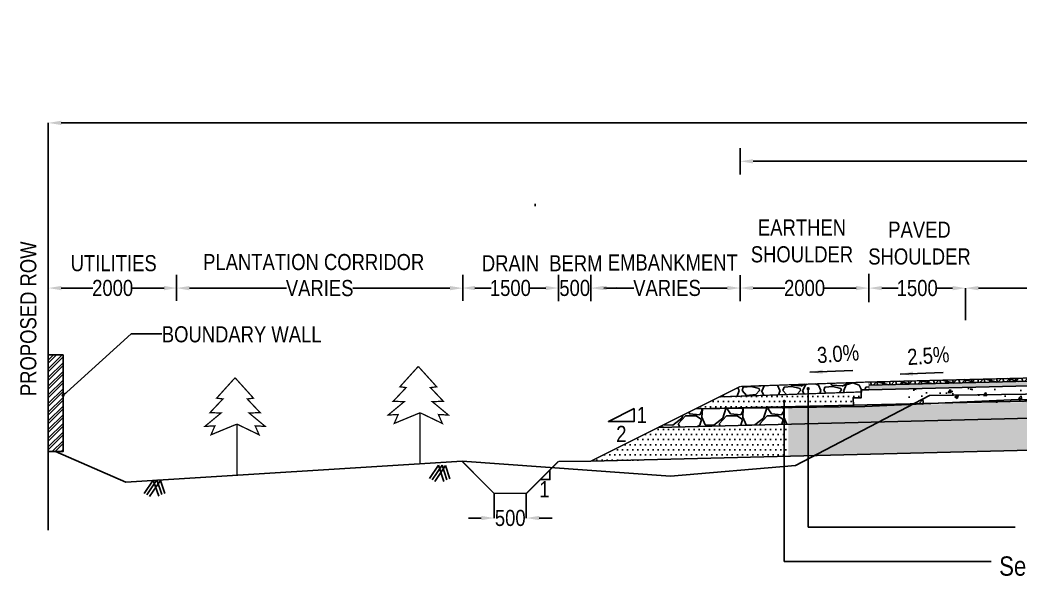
# Model space of a CAD drawing. Header units: millimetres. Extents: x 207528 to 778454, y -364692 to 101323.
# Drawn here: x 315360 to 330897, y 53412 to 62049 of the extents above; entities that cross this region are included whole.
import ezdxf

# ---------------------------------------------------------------- set-up
doc = ezdxf.new("R2010")
doc.units = ezdxf.units.MM
for name, color, linetype in [('Dim', 253, 'Continuous'), ('Dimension', 253, 'Continuous'), ('hatch', 253, 'Continuous'), ('Proposed ROW', 241, 'MNEW')]:
    doc.layers.add(name, color=color, linetype=linetype)
doc.styles.add('Arin', font='ARIALN.TTF')
doc.styles.add('DIM', font='ARIALN.TTF', dxfattribs={"height": 250})
doc.styles.get("Standard").update_dxf_attribs({"font": 'arial.ttf'})
doc.styles.add('STRIP PLAN STYLE', font='ARIALN.TTF')
doc.linetypes.add('MNEW', pattern='A,26.152623,-1.048632,["PROW",Standard,S=1.75,R=0,X=0,Y=-0.975095],-7.693777,26.152623', length=61.047655)
doc.dimstyles.new('DIM', dxfattribs={"dimtxt": 250, "dimasz": 200, "dimexe": 0.18, "dimexo": 0.0625, "dimgap": 0.09, "dimtad": 0, "dimtih": 1, "dimtoh": 1, "dimdec": 0, "dimzin": 0, "dimdsep": 46, "dimtxsty": 'DIM', "dimcen": 0.09, "dimclrd": 256, "dimclrt": 7, "dimadec": 0, "dimazin": 0, "dimtfac": 1, "dimtdec": 0, "dimtofl": 0, "dimtmove": 0, "dimatfit": 3, "dimfxl": 1, "dimtolj": 1, "dimtzin": 0, "dimarcsym": 0})
doc.dimstyles.new('new', dxfattribs={"dimtxt": 150, "dimasz": 150, "dimexe": 100, "dimexo": 0.1, "dimgap": 0.09, "dimtad": 0, "dimtih": 1, "dimtoh": 1, "dimdec": 0, "dimzin": 0, "dimdsep": 46, "dimtxsty": 'DIM', "dimcen": 0.09, "dimclrd": 256, "dimclrt": 252, "dimadec": 0, "dimazin": 0, "dimtfac": 1, "dimtdec": 0, "dimtofl": 0, "dimtmove": 0, "dimatfit": 3, "dimfxl": 1, "dimtolj": 1, "dimtzin": 0, "dimlwd": -1, "dimarcsym": 0})

# ---------------------------------------------------------------- blocks, each defined once
blk = doc.blocks.new('*D20')
at = {"layer": 'Defpoints', "color": 0, "transparency": 16777216}
for p in [(360800, 60450), (360800, 58331), (315800, 58212)]:
    blk.add_point(p, dxfattribs=at)
at = {"layer": 'Dim', "color": 0, "lineweight": -2, "transparency": 16777216}
for p, q in [((315800, 58212), (315800, 60450)), ((360800, 58331), (360800, 60450))]:
    blk.add_line(p, q, dxfattribs=at)
at = {"layer": 'Dim', "lineweight": -2, "transparency": 16777216}
for p, q in [((316000, 60450), (334627, 60450)), ((360600, 60450), (341973, 60450))]:
    blk.add_line(p, q, dxfattribs=at)
at = {"layer": 'Dim', "transparency": 16777216}
for points in [[(316000, 60484), (316000, 60417), (315800, 60450)], [(360600, 60484), (360600, 60417), (360800, 60450)]]:
    blk.add_solid(points, dxfattribs=at)
at = {"layer": 'Dim', "color": 7, "transparency": 16777216, "insert": (338300, 60450), "char_height": 400, "attachment_point": 5, "style": 'STRIP PLAN STYLE'}
blk.add_mtext('\\A1;PROPOSED RIGHT OF WAY (45m)', dxfattribs=at)
blk = doc.blocks.new('*D25')
at = {"layer": 'Defpoints', "color": 0, "transparency": 16777216}
for p in [(350050, 59854), (326550, 56467), (350050, 56467)]:
    blk.add_point(p, dxfattribs=at)
at = {"layer": 'Dim', "color": 0, "lineweight": -2, "transparency": 16777216}
for p, q in [((326550, 59852), (326550, 59854)), ((350050, 59852), (350050, 59854))]:
    blk.add_line(p, q, dxfattribs=at)
at = {"layer": 'Dim', "lineweight": -2, "transparency": 16777216}
for p, q in [((326750, 59854), (337912, 59854)), ((349850, 59854), (338687, 59854))]:
    blk.add_line(p, q, dxfattribs=at)
at = {"layer": 'Dim', "transparency": 16777216}
for points in [[(326750, 59887), (326750, 59820), (326550, 59854)], [(349850, 59887), (349850, 59820), (350050, 59854)]]:
    blk.add_solid(points, dxfattribs=at)
at = {"layer": 'Dim', "color": 7, "transparency": 16777216, "insert": (338300, 59854), "char_height": 250, "attachment_point": 5, "style": 'DIM'}
blk.add_mtext('\\A1;23500', dxfattribs=at)
blk = doc.blocks.new('*D16')
at = {"layer": 'Defpoints', "color": 0, "transparency": 16777216}
for p in [(328550, 57884), (328550, 57884), (330050, 57883)]:
    blk.add_point(p, dxfattribs=at)
at = {"layer": 'Dim', "color": 0, "lineweight": -2, "transparency": 16777216}
for p, q in [((328550, 57884), (328550, 57884)), ((330050, 57883), (330050, 57883))]:
    blk.add_line(p, q, dxfattribs=at)
at = {"layer": 'Dim', "lineweight": -2, "transparency": 16777216}
for p, q in [((328750, 57884), (329004, 57884)), ((329850, 57883), (329596, 57884))]:
    blk.add_line(p, q, dxfattribs=at)
at = {"layer": 'Dim', "transparency": 16777216}
for points in [[(328750, 57917), (328750, 57851), (328550, 57884)], [(329850, 57917), (329850, 57850), (330050, 57883)]]:
    blk.add_solid(points, dxfattribs=at)
at = {"layer": 'Dim', "color": 7, "transparency": 16777216, "insert": (329300, 57884), "char_height": 250, "attachment_point": 5, "style": 'DIM'}
blk.add_mtext('\\A1;1500', dxfattribs=at)
blk = doc.blocks.new('*D17')
at = {"layer": 'Defpoints', "color": 0, "transparency": 16777216}
for p in [(326550, 57885), (326550, 57885), (328550, 57884)]:
    blk.add_point(p, dxfattribs=at)
at = {"layer": 'Dim', "color": 0, "lineweight": -2, "transparency": 16777216}
for p, q in [((326550, 57885), (326550, 57885)), ((328550, 57884), (328550, 57884))]:
    blk.add_line(p, q, dxfattribs=at)
at = {"layer": 'Dim', "lineweight": -2, "transparency": 16777216}
for p, q in [((326750, 57885), (327242, 57885)), ((328350, 57884), (327857, 57884))]:
    blk.add_line(p, q, dxfattribs=at)
at = {"layer": 'Dim', "transparency": 16777216}
for points in [[(326750, 57918), (326750, 57852), (326550, 57885)], [(328350, 57918), (328350, 57851), (328550, 57884)]]:
    blk.add_solid(points, dxfattribs=at)
at = {"layer": 'Dim', "color": 7, "transparency": 16777216, "insert": (327550, 57885), "char_height": 250, "attachment_point": 5, "style": 'DIM'}
blk.add_mtext('\\A1;2000', dxfattribs=at)
blk = doc.blocks.new('*D18')
at = {"layer": 'Defpoints', "color": 0, "transparency": 16777216}
for p in [(330050, 57883), (330050, 57386), (337050, 57424)]:
    blk.add_point(p, dxfattribs=at)
at = {"layer": 'Dim', "color": 0, "lineweight": -2, "transparency": 16777216}
for p, q in [((330050, 57386), (330050, 57883)), ((337050, 57424), (337050, 57883))]:
    blk.add_line(p, q, dxfattribs=at)
at = {"layer": 'Dim', "lineweight": -2, "transparency": 16777216}
for p, q in [((330250, 57883), (333245, 57883)), ((336850, 57883), (333855, 57883))]:
    blk.add_line(p, q, dxfattribs=at)
at = {"layer": 'Dim', "transparency": 16777216}
for points in [[(330250, 57917), (330250, 57850), (330050, 57883)], [(336850, 57917), (336850, 57850), (337050, 57883)]]:
    blk.add_solid(points, dxfattribs=at)
at = {"layer": 'Dim', "color": 7, "transparency": 16777216, "insert": (333550, 57883), "char_height": 250, "attachment_point": 5, "style": 'DIM'}
blk.add_mtext('\\A1;7000', dxfattribs=at)
blk = doc.blocks.new('*D26')
at = {"layer": 'Defpoints', "color": 0, "transparency": 16777216}
for p in [(322727, 54694), (323227, 54694), (323227, 54312)]:
    blk.add_point(p, dxfattribs=at)
at = {"layer": 'Dim', "color": 0, "lineweight": -2, "transparency": 16777216}
for p, q in [((322727, 54694), (322727, 54312)), ((323227, 54694), (323227, 54312))]:
    blk.add_line(p, q, dxfattribs=at)
at = {"layer": 'Dim', "lineweight": -2, "transparency": 16777216}
for p, q in [((322527, 54312), (322327, 54312)), ((323427, 54312), (323627, 54312))]:
    blk.add_line(p, q, dxfattribs=at)
at = {"layer": 'Dim', "transparency": 16777216}
for points in [[(322527, 54346), (322527, 54279), (322727, 54312)], [(323427, 54346), (323427, 54279), (323227, 54312)]]:
    blk.add_solid(points, dxfattribs=at)
at = {"layer": 'Dim', "color": 7, "transparency": 16777216, "insert": (322977, 54312), "char_height": 250, "attachment_point": 5, "style": 'DIM'}
blk.add_mtext('\\A1;500', dxfattribs=at)
blk = doc.blocks.new('*D27')
at = {"layer": 'Defpoints', "color": 0, "transparency": 16777216}
for p in [(315800, 57885), (315800, 57885), (317800, 57885)]:
    blk.add_point(p, dxfattribs=at)
at = {"layer": 'Dim', "color": 0, "lineweight": -2, "transparency": 16777216}
for p, q in [((315800, 57885), (315800, 57885)), ((317800, 57885), (317800, 57885))]:
    blk.add_line(p, q, dxfattribs=at)
at = {"layer": 'Dim', "lineweight": -2, "transparency": 16777216}
for p, q in [((316000, 57885), (316492, 57885)), ((317600, 57885), (317107, 57885))]:
    blk.add_line(p, q, dxfattribs=at)
at = {"layer": 'Dim', "transparency": 16777216}
for points in [[(316000, 57918), (316000, 57851), (315800, 57885)], [(317600, 57918), (317600, 57851), (317800, 57885)]]:
    blk.add_solid(points, dxfattribs=at)
at = {"layer": 'Dim', "color": 7, "transparency": 16777216, "insert": (316800, 57885), "char_height": 250, "attachment_point": 5, "style": 'DIM'}
blk.add_mtext('\\A1;2000', dxfattribs=at)
blk = doc.blocks.new('*D28')
at = {"layer": 'Defpoints', "color": 0, "transparency": 16777216}
for p in [(317792, 57884), (317792, 57884), (322240, 57883)]:
    blk.add_point(p, dxfattribs=at)
at = {"layer": 'Dim', "color": 0, "lineweight": -2, "transparency": 16777216}
for p, q in [((317792, 57884), (317792, 57884)), ((322240, 57883), (322240, 57883))]:
    blk.add_line(p, q, dxfattribs=at)
at = {"layer": 'Dim', "lineweight": -2, "transparency": 16777216}
for p, q in [((317992, 57884), (319499, 57883)), ((322040, 57883), (320533, 57883))]:
    blk.add_line(p, q, dxfattribs=at)
at = {"layer": 'Dim', "transparency": 16777216}
for points in [[(317992, 57917), (317992, 57850), (317792, 57884)], [(322040, 57917), (322040, 57850), (322240, 57883)]]:
    blk.add_solid(points, dxfattribs=at)
at = {"layer": 'Dim', "color": 7, "transparency": 16777216, "insert": (320016, 57883), "char_height": 250, "attachment_point": 5, "style": 'DIM'}
blk.add_mtext('\\A1;VARIES', dxfattribs=at)
blk = doc.blocks.new('*D142')
at = {"layer": 'Defpoints', "color": 0, "transparency": 16777216}
for p in [(322229, 57885), (322229, 57885), (323729, 57885)]:
    blk.add_point(p, dxfattribs=at)
at = {"layer": 'Dim', "color": 0, "lineweight": -2, "transparency": 16777216}
for p, q in [((322229, 57885), (322229, 57885)), ((323729, 57885), (323729, 57885))]:
    blk.add_line(p, q, dxfattribs=at)
at = {"layer": 'Dim', "lineweight": -2, "transparency": 16777216}
for p, q in [((322429, 57885), (322682, 57885)), ((323529, 57885), (323275, 57885))]:
    blk.add_line(p, q, dxfattribs=at)
at = {"layer": 'Dim', "transparency": 16777216}
for points in [[(322429, 57918), (322429, 57852), (322229, 57885)], [(323529, 57918), (323529, 57852), (323729, 57885)]]:
    blk.add_solid(points, dxfattribs=at)
at = {"layer": 'Dim', "color": 7, "transparency": 16777216, "insert": (322979, 57885), "char_height": 250, "attachment_point": 5, "style": 'DIM'}
blk.add_mtext('\\A1;1500', dxfattribs=at)
blk = doc.blocks.new('*D143')
at = {"layer": 'Defpoints', "color": 0, "transparency": 16777216}
for p in [(324275, 57885), (324275, 57885), (326550, 57885)]:
    blk.add_point(p, dxfattribs=at)
at = {"layer": 'Dim', "color": 0, "lineweight": -2, "transparency": 16777216}
for p, q in [((324275, 57885), (324275, 57885)), ((326550, 57885), (326550, 57885))]:
    blk.add_line(p, q, dxfattribs=at)
at = {"layer": 'Dim', "lineweight": -2, "transparency": 16777216}
for p, q in [((324475, 57885), (324895, 57885)), ((326350, 57885), (325930, 57885))]:
    blk.add_line(p, q, dxfattribs=at)
at = {"layer": 'Dim', "transparency": 16777216}
for points in [[(324475, 57918), (324475, 57852), (324275, 57885)], [(326350, 57918), (326350, 57852), (326550, 57885)]]:
    blk.add_solid(points, dxfattribs=at)
at = {"layer": 'Dim', "color": 7, "transparency": 16777216, "insert": (325413, 57885), "char_height": 250, "attachment_point": 5, "style": 'DIM'}
blk.add_mtext('\\A1;VARIES', dxfattribs=at)
blk = doc.blocks.new('*D144')
at = {"layer": 'Defpoints', "color": 0, "transparency": 16777216}
for p in [(323729, 57885), (324229, 57885), (324229, 57885)]:
    blk.add_point(p, dxfattribs=at)
at = {"layer": 'Dimension', "lineweight": -2, "transparency": 16777216}
for p, q in [((323529, 57885), (323329, 57885)), ((324429, 57885), (324629, 57886))]:
    blk.add_line(p, q, dxfattribs=at)
at = {"layer": 'Dimension', "color": 0, "lineweight": -2, "transparency": 16777216}
for p, q in [((323729, 57885), (323729, 57885)), ((324229, 57885), (324229, 57885))]:
    blk.add_line(p, q, dxfattribs=at)
at = {"layer": 'Dimension', "transparency": 16777216}
for points in [[(323529, 57918), (323529, 57852), (323729, 57885)], [(324429, 57919), (324429, 57852), (324229, 57885)]]:
    blk.add_solid(points, dxfattribs=at)
at = {"layer": 'Dimension', "color": 7, "transparency": 16777216, "insert": (323979, 57885), "char_height": 250, "attachment_point": 5, "style": 'DIM'}
blk.add_mtext('\\A1;500', dxfattribs=at)

msp = doc.modelspace()

# ---------------------------------------------------------------- hatches: boundary and pattern name
h = msp.add_hatch()
h.set_pattern_fill('GOST_GLASS', color=41, scale=5)
h.set_pattern_definition([(45, (260451.31, -10980.428), (42.426407, -4e-15), [25, -35]), (45, (260461.917, -10980.428), (42.426407, -4e-15), [10, -50]), (45, (260451.31, -10969.822), (42.426407, -4e-15), [10, -50])])
h.paths.add_polyline_path([(338300.5, 56548.9), (338300.5, 56618.9), (328548.7, 56375.1), (328549.6, 56305.1)])
at = {"layer": 'Dim'}
h = msp.add_hatch(dxfattribs=at)
h.set_pattern_fill('ANSI32', scale=10)
h.paths.add_polyline_path([(315799.6, 55345.4), (315799.6, 56845.4), (316029.6, 56845.4), (316029.6, 55345.4)])
h = msp.add_hatch(dxfattribs=at)
h.set_pattern_fill('AR-CONC', color=256, scale=3)
h.set_pattern_definition([(50, (260451.3, -10980.43), (546.554, -47.8173), [57.15, -628.65]), (355, (260451.3, -10980.43), (-105.7303, 573.1705), [45.72, -502.9218]), (100.45144, (260496.86, -10984.4), (440.8237, 525.3533), [48.57, -534.2707]), (46.1842, (260451.3, -10828), (813.237, -126.127), [85.725, -942.975]), (96.6356, (260519.1, -10838.5), (712.2124, 742.2784), [72.855, -801.407]), (351.18415, (260451.3, -10828), (712.2124, 742.2784), [68.58, -754.379]), (21, (260527.5, -10866.13), (454.8432, -306.7956), [57.15, -628.65]), (326, (260527.5, -10866.13), (185.406, 552.564), [45.72, -502.92]), (71.45144, (260565.4, -10891.7), (640.2493, 245.7683), [48.57, -534.2698]), (37.5, (260451.31, -10980.43), (9.2658, 253.6651), [0, -496.824, 0, -510.54, 0, -504.825]), (7.5, (260451.3, -10980.43), (200.459, 300.5417), [0, -291.084, 0, -485.394, 0, -192.405]), (327.5, (260281.38, -10980.43), (406.7718, -17.18623), [0, -190.5, 0, -594.36, 0, -788.67]), (317.5, (260205.2, -10980.43), (444.3875, 76.2795), [0, -247.65, 0, -394.716, 0, -560.07])])
h.paths.add_polyline_path([(338300.5, 56548.9), (329180.2, 56323.9), (329180.2, 56198.9), (329055.2, 56195.8), (329058.4, 56073.8), (338300.5, 56298.8)])
at = {"layer": 'hatch'}
h = msp.add_hatch(dxfattribs=at)
h.set_pattern_fill('NET3', color=256, scale=30, angle=45)
h.set_pattern_definition([(45, (260451.31, -10980.43), (-67.35192, 67.35192), []), (105, (260451.31, -10980.43), (-92.004435, -24.65251), []), (165, (260451.31, -10980.43), (-24.65251, -92.004435), [])])
h.paths.add_polyline_path([(338300.5, 56618.9), (338300.5, 56668.9), (328549.6, 56425.2), (328549.6, 56375.2)])
h = msp.add_hatch(dxfattribs=at)
h.set_pattern_fill('DOTS', scale=50)
h.set_pattern_definition([(0, (261201.35, -20555.835), (39.6875, 79.375), [0, -79.375])])
h.paths.add_polyline_path([(326226.7, 56193.8), (328429.5, 56270.9), (328550.1, 56425.2), (328550.1, 56305.1), (328549.5, 56305), (328429.5, 56305), (328429.5, 56180), (328304.5, 56180), (328307.8, 56048.9), (325812.1, 55986.5)])
h = msp.add_hatch(dxfattribs=at)
h.set_pattern_fill('GRAVEL', color=11, scale=25)
h.set_pattern_definition([(228.012788, (457.2, -11020.59), (-5080.0000004, -5714.9999996), [85.4304, -8457.6209]), (184.969741, (400.05, -11084.088), (7619.999997, 635.0000362), [146.6012, -14513.5122]), (132.510447, (254, -11096.788), (6350.0000027, -6984.9999976), [103.3704, -10233.6807]), (267.273689, (6.35, -11255.538), (635.0000013, 12700), [133.5011, -13216.6094]), (292.833654, (0, -11388.888), (-3175.0000003, 7620), [130.9084, -12959.9519]), (357.273689, (50.8, -11509.538), (-12700, 635.0000013), [133.5011, -13216.6094]), (37.6942405, (184.15, -11515.888), (-8254.9999996, -6350.0000005), [176.5484, -17478.2788]), (72.255328, (323.85, -11407.938), (4445.0000012, 13969.9999996), [166.6799, -16501.3142]), (121.429566, (374.65, -11249.188), (-5080.0000007, 8254.9999996), [133.9532, -13261.3864]), (175.236358, (304.8, -11134.89), (6985, -635.000001), [152.9283, -7493.4842]), (222.397438, (152.4, -11122.188), (-7619.9999998, -6985.0000003), [197.7695, -19579.1931]), (138.814075, (635, -11261.89), (-4445, 3810), [67.5011, -6682.6415]), (171.469234, (584.2, -11217.438), (8255.0000002, -1269.9999986), [128.4205, -12713.6597]), (225, (457.2, -11198.4), (-9e-14, -635), [89.8023, -808.2233]), (203.19859, (412.75, -11122.19), (3175, 1270), [48.3603, -4787.6556]), (291.80141, (368.3, -11141.24), (-635, 1905), [68.3914, -3351.1882]), (30.963757, (393.7, -11204.74), (1905, 1270), [111.0799, -3591.5745]), (161.56505, (488.95, -11147.59), (1270, -635), [80.3218, -1927.7245]), (16.38954, (0, -11141.238), (6350, 1905), [112.522, -11139.7067]), (70.346176, (107.95, -11109.49), (-2540, -6985), [94.3997, -9345.5539]), (293.19859, (488.95, -11020.59), (-1270, 3175), [96.72, -4739.2959]), (343.61046, (527.05, -11109.488), (-6350, 1904.9999996), [112.522, -11139.7067]), (339.443955, (0, -11534.94), (-3175, 1270), [108.5088, -5316.9336]), (294.77514, (101.6, -11573.04), (-3175.000004, 6984.999998), [90.918, -9000.8983]), (66.80141, (495.3, -11655.59), (1270, 3175), [96.72, -4739.2959]), (17.354025, (533.4, -11566.688), (-8255, -2540.0000005), [106.4457, -10538.094]), (69.443955, (184.15, -11655.59), (-1270, -3175), [54.2544, -5371.188]), (101.309932, (457.2, -11655.59), (-635, 2540), [32.3787, -3205.4987]), (165.963757, (450.85, -11623.84), (1905, -635), [130.9084, -2487.2636]), (186.009006, (323.85, -11592.088), (6350, 635.0000003), [121.3167, -12010.3412]), (303.69007, (393.7, -11261.89), (-635, 1270), [91.581, -2197.9441]), (353.157227, (444.5, -11338.088), (10795, -1269.9999994), [159.8892, -15829.0023]), (60.945396, (603.25, -11357.14), (-2540, -4445), [65.3771, -6472.3481]), (90, (635, -11300), (-635, 635), [38.1, -596.9]), (120.256437, (311.15, -11573.04), (2540, -4445), [88.2167, -8733.4852]), (48.012787, (266.7, -11496.84), (5080.0000004, 5714.9999996), [170.8607, -8372.1905]), (0, (381, -11369.84), (635, 635), [165.1, -469.9]), (325.304846, (546.1, -11369.84), (6350.0000024, -4444.9999966), [100.4024, -9939.8292]), (254.054604, (628.65, -11426.99), (-635, -2540), [92.4573, -4530.4125]), (207.645975, (603.25, -11515.888), (-12065.0000004, -6349.9999992), [150.5363, -14903.1161]), (175.426079, (469.9, -11585.738), (-8255, 635), [159.2574, -15766.4616])])
h.paths.add_polyline_path([(328429.5, 56305), (328550.1, 56305), (328550.1, 56425.2), (328549.6, 56425.2), (326549.6, 56355.2), (326226.7, 56193.8), (328429.5, 56270.9)])
h = msp.add_hatch(dxfattribs=at)
h.set_pattern_fill('GRAVEL', color=11, scale=25)
h.set_pattern_definition([(228.01279, (262909.072, -10397.99), (-5080, -5715), [85.4304, -8457.621]), (184.96974, (262851.922, -10461.49), (7619.999997, 635.000036), [146.6012, -14513.5122]), (132.510447, (262705.872, -10474.19), (6350.000003, -6984.999998), [103.3704, -10233.6807]), (267.27369, (262458.222, -10632.94), (635.000001, 12700), [133.501, -13216.6094]), (292.833654, (262451.872, -10766.29), (-3175, 7620), [130.9084, -12959.952]), (357.27369, (262502.672, -10886.94), (-12700, 635.000001), [133.501, -13216.6094]), (37.69424, (262636.022, -10893.289), (-8254.9999996, -6350.0000005), [176.5484, -17478.2788]), (72.255328, (262775.722, -10785.339), (4445.000001, 13969.9999996), [166.68, -16501.314]), (121.429566, (262826.522, -10626.59), (-5080.000001, 8255), [133.9532, -13261.3864]), (175.23636, (262756.67, -10512.29), (6985, -635), [152.9283, -7493.4842]), (222.397438, (262604.272, -10499.589), (-7619.9999998, -6985.0000003), [197.7695, -19579.193]), (138.814075, (263086.87, -10639.29), (-4445, 3810), [67.501, -6682.6415]), (171.469234, (263036.072, -10594.84), (8255, -1269.999999), [128.4205, -12713.6597]), (225, (262909.07, -10575.8), (-9e-14, -635), [89.8023, -808.2233]), (203.19859, (262864.62, -10499.59), (3175, 1270), [48.3603, -4787.6556]), (291.80141, (262820.17, -10518.64), (-635, 1905), [68.3914, -3351.1882]), (30.96376, (262845.57, -10582.14), (1905, 1270), [111.08, -3591.5745]), (161.56505, (262940.82, -10524.99), (1270, -635), [80.3218, -1927.7245]), (16.38954, (262451.872, -10518.64), (6350, 1905), [112.522, -11139.7067]), (70.346176, (262559.822, -10486.89), (-2540, -6985), [94.3997, -9345.554]), (293.19859, (262940.82, -10397.99), (-1270, 3175), [96.72, -4739.296]), (343.61046, (262978.922, -10486.89), (-6350, 1905), [112.522, -11139.7067]), (339.443955, (262451.87, -10912.34), (-3175, 1270), [108.5088, -5316.9336]), (294.77514, (262553.472, -10950.44), (-3175.000004, 6984.999998), [90.918, -9000.8983]), (66.80141, (262947.17, -11032.99), (1270, 3175), [96.72, -4739.296]), (17.354025, (262985.272, -10944.09), (-8255, -2540), [106.4457, -10538.094]), (69.443955, (262636.02, -11032.99), (-1270, -3175), [54.2544, -5371.188]), (101.30993, (262909.07, -11032.99), (-635, 2540), [32.3787, -3205.4987]), (165.96376, (262902.72, -11001.24), (1905, -635), [130.9084, -2487.2636]), (186.009006, (262775.722, -10969.49), (6350, 635), [121.3167, -12010.3412]), (303.69007, (262845.57, -10639.29), (-635, 1270), [91.581, -2197.944]), (353.157227, (262896.372, -10715.49), (10795, -1269.9999994), [159.8892, -15829.0023]), (60.945396, (263055.12, -10734.54), (-2540, -4445), [65.377, -6472.348]), (90, (263086.9, -10677.4), (-635, 635), [38.1, -596.9]), (120.256437, (262763.022, -10950.44), (2540, -4445), [88.2167, -8733.4852]), (48.01279, (262718.572, -10874.24), (5080, 5715), [170.8607, -8372.1905]), (0, (262832.9, -10747.24), (635, 635), [165.1, -469.9]), (325.304846, (262997.972, -10747.24), (6350.000002, -4444.999997), [100.4024, -9939.829]), (254.0546, (263080.52, -10804.39), (-635, -2540), [92.4573, -4530.4125]), (207.645975, (263055.122, -10893.29), (-12065.0000004, -6349.999999), [150.5363, -14903.116]), (175.42608, (262921.772, -10963.14), (-8255, 635), [159.2574, -15766.4616])])
h.paths.add_polyline_path([(338299.6, 56046.2), (338299.6, 56230.5), (334751.8, 56060.7), (330875.8, 56087.2), (328486.4, 55981.1), (327299.6, 55963.8), (327299.6, 55771.2)])
h.paths.add_polyline_path([(338299.6, 56230.5), (338299.6, 56296.3), (327299.6, 56021.3), (327299.6, 55963.8), (328486.4, 55981.1), (330875.8, 56087.2), (334751.8, 56060.7)])
h = msp.add_hatch(dxfattribs=at)
h.set_pattern_fill('GRAVEL', color=11, scale=25)
h.set_pattern_definition([(228.01279, (262908.45, -19954.53), (-5080, -5715), [85.4304, -8457.621]), (184.96974, (262851.3, -20018.03), (7619.999997, 635.000036), [146.6012, -14513.5122]), (132.510447, (262705.25, -20030.73), (6350.000003, -6984.999998), [103.3704, -10233.6807]), (267.27369, (262457.6, -20189.48), (635.000001, 12700), [133.501, -13216.6094]), (292.833654, (262451.25, -20322.83), (-3175, 7620), [130.9084, -12959.952]), (357.27369, (262502.05, -20443.48), (-12700, 635.000001), [133.501, -13216.6094]), (37.69424, (262635.4, -20449.83), (-8254.9999996, -6350.0000005), [176.5484, -17478.2788]), (72.255328, (262775.1, -20341.88), (4445.000001, 13969.9999996), [166.68, -16501.314]), (121.429566, (262825.9, -20183.13), (-5080.000001, 8255), [133.9532, -13261.3864]), (175.23636, (262756.05, -20068.83), (6985, -635), [152.9283, -7493.4842]), (222.397438, (262603.65, -20056.13), (-7619.9999998, -6985.0000003), [197.7695, -19579.193]), (138.814075, (263086.25, -20195.83), (-4445, 3810), [67.501, -6682.6415]), (171.469234, (263035.45, -20151.38), (8255, -1269.999999), [128.4205, -12713.6597]), (225, (262908.45, -20132.33), (-9e-14, -635), [89.8023, -808.2233]), (203.19859, (262864, -20056.13), (3175, 1270), [48.3603, -4787.6556]), (291.80141, (262819.55, -20075.18), (-635, 1905), [68.3914, -3351.1882]), (30.96376, (262844.95, -20138.68), (1905, 1270), [111.08, -3591.5745]), (161.56505, (262940.2, -20081.53), (1270, -635), [80.3218, -1927.7245]), (16.38954, (262451.25, -20075.18), (6350, 1905), [112.522, -11139.7067]), (70.346176, (262559.2, -20043.43), (-2540, -6985), [94.3997, -9345.554]), (293.19859, (262940.2, -19954.53), (-1270, 3175), [96.72, -4739.296]), (343.61046, (262978.3, -20043.43), (-6350, 1905), [112.522, -11139.7067]), (339.443955, (262451.25, -20468.88), (-3175, 1270), [108.5088, -5316.9336]), (294.77514, (262552.85, -20506.98), (-3175.000004, 6984.999998), [90.918, -9000.8983]), (66.80141, (262946.55, -20589.53), (1270, 3175), [96.72, -4739.296]), (17.354025, (262984.65, -20500.63), (-8255, -2540), [106.4457, -10538.094]), (69.443955, (262635.4, -20589.53), (-1270, -3175), [54.2544, -5371.188]), (101.30993, (262908.45, -20589.53), (-635, 2540), [32.3787, -3205.4987]), (165.96376, (262902.1, -20557.78), (1905, -635), [130.9084, -2487.2636]), (186.009006, (262775.1, -20526.03), (6350, 635), [121.3167, -12010.3412]), (303.69007, (262844.95, -20195.83), (-635, 1270), [91.581, -2197.944]), (353.157227, (262895.75, -20272.03), (10795, -1269.9999994), [159.8892, -15829.0023]), (60.945396, (263054.5, -20291.08), (-2540, -4445), [65.377, -6472.348]), (90, (263086.25, -20233.9), (-635, 635), [38.1, -596.9]), (120.256437, (262762.4, -20506.98), (2540, -4445), [88.2167, -8733.4852]), (48.01279, (262717.95, -20430.78), (5080, 5715), [170.8607, -8372.1905]), (0, (262832.25, -20303.8), (635, 635), [165.1, -469.9]), (325.304846, (262997.35, -20303.78), (6350.000002, -4444.999997), [100.4024, -9939.829]), (254.0546, (263079.9, -20360.93), (-635, -2540), [92.4573, -4530.4125]), (207.645975, (263054.5, -20449.83), (-12065.0000004, -6349.999999), [150.5363, -14903.116]), (175.42608, (262921.15, -20519.68), (-8255, 635), [159.2574, -15766.4616])])
h.paths.add_polyline_path([(325856, 56008.5), (327299, 56021.2), (327299, 55771.2), (325280.3, 55720.7)])
h = msp.add_hatch(dxfattribs=at)
h.set_pattern_fill('DOTS', color=25, scale=50)
h.set_pattern_definition([(0, (262451.87, -11032.99), (39.6875, 79.375), [0, -79.375])])
h.paths.add_polyline_path([(338299.6, 56046.2), (327299.6, 55771.2), (327299.6, 55271), (338299.6, 55546)])
h = msp.add_hatch(dxfattribs=at)
h.set_pattern_fill('DOTS', color=25, scale=50)
h.set_pattern_definition([(0, (262451.25, -20589.53), (39.6875, 79.375), [0, -79.375])])
h.paths.add_polyline_path([(325280.3, 55720.7), (327299, 55771.2), (327299, 55271), (324227.1, 55194.2)])

# ---------------------------------------------------------------- linework, layer by layer
at = {"color": 3, "linetype": 'Continuous', "const_width": 20}
for points in [[(321577, 55947.6), (321174.7, 55781.7), (321235.5, 55920.5), (321079.2, 55911.8), (321331, 56120), (321158.4, 56125.3), (321359.5, 56338.4), (321262, 56350.6), (321548.3, 56667.1)], [(321577, 55947.6), (321922, 55781.7), (321861.2, 55920.5), (322017.5, 55911.8), (321765.7, 56120), (321938.3, 56125.3), (321737.2, 56338.4), (321834.7, 56350.6), (321548.3, 56667.1)], [(318730.3, 55771.4), (318328, 55605.5), (318388.7, 55744.3), (318232.5, 55735.6), (318484.2, 55943.8), (318311.7, 55949.1), (318512.7, 56162.2), (318415.3, 56174.4), (318701.6, 56490.9)], [(318730.3, 55771.4), (319075.2, 55605.5), (319014.5, 55744.3), (319170.7, 55735.6), (318919, 55943.8), (319091.5, 55949.1), (318890.5, 56162.2), (318987.9, 56174.4), (318701.6, 56490.9)], [(321577, 55947.6), (321577, 55153.9), (321577, 55153.9)], [(318730.3, 55771.4), (318730.3, 54977.7), (318730.3, 54977.7)]]:
    msp.add_lwpolyline(points, dxfattribs=at)
for points, const_width in [([(328549.6, 56425.2), (338299.6, 56668.9)], 20), ([(329300.3, 56444.1), (338300.4, 56669.1)], 20), ([(328549.6, 56425.2), (326549.6, 56355.2)], 20), ([(328550.1, 56425.1), (328550.1, 56305)], 10), ([(326549.6, 56355.2), (324227.1, 55194.2)], 20), ([(328429.5, 56270.9), (326226.7, 56193.8)], 20), ([(322228.1, 55194.2), (322727.1, 54694.2)], 20), ([(323727.1, 55194.2), (323227.1, 54694.2)], 20), ([(324227.1, 55194.2), (323727.1, 55194.2)], 20), ([(323227.1, 54694.2), (322727.1, 54694.2)], 20)]:
    msp.add_lwpolyline(points, dxfattribs=dict(const_width=const_width))
for points in [[(328549.6, 56375.2), (338300.5, 56618.9)], [(328549.6, 56305.1), (338300.5, 56548.9)], [(325856, 56008.5), (338299.6, 56296.3)], [(328429.5, 56305), (328429.5, 56180), (328304.5, 56180), (328307.8, 56048.9)], [(328549.5, 56305), (328429.5, 56305)], [(325280.3, 55720.7), (338299.6, 56046.2)], [(324227.1, 55194.2), (338299.6, 55546)]]:
    msp.add_lwpolyline(points)
at = {"layer": 'Dim'}
for points in [[(326549, 59651.2), (326549, 60056.4)], [(315799.1, 57682.3), (315799.1, 58087.5)], [(317791.4, 57684.4), (317791.4, 58089.6)], [(322239, 57684.1), (322239, 58089.4)], [(323728.6, 57682.4), (323728.6, 58087.6)], [(324228.6, 57682.9), (324228.6, 58088.1)], [(326549.4, 57682.3), (326549.4, 58087.5)], [(328549.9, 57663.8), (328549.9, 58103.8)], [(321863, 55131.8), (321723.3, 54924.2)], [(321917.9, 55133.6), (321764.5, 54905.6)], [(321973.1, 55126), (321805.9, 54877.7)], [(321863, 55131.8), (321946.4, 54880.6)], [(321917.9, 55133.6), (321993.6, 54905.7)], [(321973.1, 55126), (322041, 54921.4)], [(317431.6, 54901.3), (317291.9, 54693.7)], [(317486.5, 54903.1), (317333.1, 54675.1)], [(317541.7, 54895.5), (317374.5, 54647.2)], [(317431.6, 54901.3), (317515, 54650.1)], [(317486.5, 54903.1), (317562.2, 54675.2)], [(317541.7, 54895.5), (317609.6, 54690.9)]]:
    msp.add_lwpolyline(points, dxfattribs=at)
at = {"layer": 'Dim', "color": 7}
msp.add_lwpolyline([(315799.6, 55345.4), (315799.6, 56845.4), (316029.6, 56845.4), (316029.6, 55345.4)], close=True, dxfattribs=at)
at = {"layer": 'Dim'}
for points in [[(324901.4, 56011.2), (324901.4, 55811.2), (324501.4, 55811.2)], [(323593.5, 55060.6), (323593.5, 54910.6), (323443.5, 54910.6)]]:
    msp.add_lwpolyline(points, close=True, dxfattribs=at)
at = {"layer": 'Dimension', "linetype": 'Continuous', "ltscale": 10, "flags": 128}
for points in [[(315799.6, 55345.4), (315911.9, 55345.4), (317002.3, 54870.8), (322228.1, 55194.2), (325468.5, 54960.8), (327408.4, 55126.3), (329492.4, 56215.4), (333221.5, 56269.8), (335610.8, 56375.9), (339486.9, 56349.4), (343034.7, 56519.3)], [(325856, 56008.5), (328486.4, 56046.8), (330875.8, 56152.9), (334751.8, 56126.4), (338299.6, 56296.3)]]:
    msp.add_lwpolyline(points, dxfattribs=at)
at = {"layer": 'Proposed ROW', "lineweight": -3, "ltscale": 3, "flags": 128}
msp.add_lwpolyline([(315799.6, 54124.4), (315799.6, 58211.6)], dxfattribs=at)

# ---------------------------------------------------------------- texts
at = {"color": 252, "ltscale": 0.1, "insert": (323404.5, 59156.3), "char_height": 246.2, "attachment_point": 9, "style": 'Arin'}
msp.add_mtext('.', dxfattribs=at)
at = {"layer": 'Dim', "char_height": 250, "attachment_point": 5, "style": 'DIM'}
for s, insert in [('EARTHEN \\PSHOULDER', (327509.3, 58615.7)), ('PAVED \\PSHOULDER', (329335.2, 58582)), ('UTILITIES', (316815.9, 58269.8)), ('DRAIN', (322981.4, 58270.1)), ('BERM', (323996.8, 58270.3)), ('1', (325022, 55914)), ('2', (324702.9, 55619.3)), ('1', (323509.4, 54760))]:
    msp.add_mtext_dynamic_manual_height_columns(s, width=5325.312, gutter_width=1250, heights=[0], dxfattribs=dict(at, insert=insert))
for s, insert, rotation in [('PROPOSED ROW', (315490.8, 57407.7), 90), ('3.0%', (328069.5, 56862.6), 4.21364), ('2.5%', (329472.4, 56833.4), 4.21364)]:
    msp.add_mtext_dynamic_manual_height_columns(s, width=5325.312, gutter_width=1250, heights=[0], dxfattribs=dict(at, insert=insert, rotation=rotation))
at = {"layer": 'Dim', "char_height": 250, "width": 5325.312, "attachment_point": 5, "style": 'DIM'}
for s, insert in [('\\A1;PLANTATION CORRIDOR ', (319923.5, 58287.3)), ('\\A1;EMBANKMENT', (325502.6, 58282.3))]:
    msp.add_mtext(s, dxfattribs=dict(at, insert=insert))
at = {"layer": 'Dim', "color": 7, "insert": (318804.5, 57165), "char_height": 250, "attachment_point": 5, "style": 'DIM'}
msp.add_mtext_dynamic_manual_height_columns('BOUNDARY WALL', width=5325.312, gutter_width=1250, heights=[0], dxfattribs=at)
at = {"layer": 'Dimension', "color": 7, "insert": (330573.8, 53563.9), "char_height": 300, "attachment_point": 4, "style": 'DIM'}
msp.add_mtext('\\A1;Selected Soil', dxfattribs=at)

# ---------------------------------------------------------------- dimensions: what is measured, and where the dimension line sits
at = {"layer": 'Dim'}
dim = msp.add_linear_dim(base=(360799.6, 60450.3), p1=(315799.6, 58211.6), p2=(360799.6, 58331.2), text='PROPOSED RIGHT OF WAY (45m)', dimstyle='DIM', override={"dimtxt": 400, "dimtxsty": 'STRIP PLAN STYLE'}, dxfattribs=at)
dim.commit()
dim.dimension.update_dxf_attribs({"geometry": '*D20', "text_midpoint": (338300.2, 60450.3), "dimtype": 160})
dim = msp.add_linear_dim(base=(350049.6, 59853.5), p1=(326549.6, 56467.2), p2=(350049.6, 56467.2), dimstyle='DIM', override={"dimfxl": 1.25, "dimfxlon": 1}, dxfattribs=at)
dim.commit()
dim.dimension.update_dxf_attribs({"geometry": '*D25', "text_midpoint": (338299.6, 59853.5)})
for p1, p2, distance, picture, middle in [((317799.6, 57884.8), (315799.6, 57884.8), 0, '*D27', (316799.6, 57884.8)), ((323728.6, 57884.8), (322228.6, 57885.1), 0, '*D142', (322978.6, 57885)), ((328549.9, 57884.1), (326549.9, 57885), 0, '*D17', (327549.9, 57884.6)), ((330049.6, 57883.4), (328549.9, 57884), 0, '*D16', (329299.8, 57883.7)), ((322727.1, 54694.2), (323227.1, 54694.2), -381.8, '*D26', (322977.1, 54312.5))]:
    dim = msp.add_aligned_dim(p1=p1, p2=p2, distance=distance, dimstyle='DIM', dxfattribs=at)
    dim.commit()
    dim.dimension.update_dxf_attribs({"geometry": picture, "text_midpoint": middle})
for p1, p2, picture, middle in [((322239.5, 57883.3), (317792, 57883.5), '*D28', (320015.8, 57883.4)), ((326549.9, 57885), (324275.3, 57885), '*D143', (325412.6, 57885))]:
    dim = msp.add_aligned_dim(p1=p1, p2=p2, distance=0, text='VARIES', dimstyle='DIM', dxfattribs=at)
    dim.commit()
    dim.dimension.update_dxf_attribs({"geometry": picture, "text_midpoint": middle})
dim = msp.add_linear_dim(base=(330049.6, 57883.2), p1=(337049.6, 57423.8), p2=(330049.6, 57385.7), dimstyle='DIM', dxfattribs=at)
dim.commit()
dim.dimension.update_dxf_attribs({"geometry": '*D18', "text_midpoint": (333549.6, 57883.2)})
at = {"layer": 'Dimension'}
dim = msp.add_aligned_dim(p1=(323728.6, 57885), p2=(324228.6, 57885.3), distance=0, dimstyle='DIM', dxfattribs=at)
dim.commit()
dim.dimension.update_dxf_attribs({"geometry": '*D144', "text_midpoint": (323978.6, 57885.2)})

# ---------------------------------------------------------------- leaders
at = {"layer": 'Dim'}
for points in [[(327632.3, 56576.5), (328301.9, 56602.6)], [(329035.2, 56547.2), (329704.7, 56573.4)]]:
    msp.add_leader(points, dimstyle='DIM', dxfattribs=at)
at = {"layer": 'Dimension'}
for points in [[(316029.6, 56217.6), (317084.9, 57171.3), (317566.4, 57171.3)], [(327605.7, 56321.6), (327605.7, 54172.2), (330822.8, 54172.2)], [(327234.3, 56124.5), (327234.3, 53638.9), (330451.3, 53638.9)]]:
    msp.add_leader(points, dimstyle='new', override={"dimasz": 50, "dimclrd": 256, "dimldrblk": 'Dot'}, dxfattribs=at)

doc.saveas('drawing.dxf')
